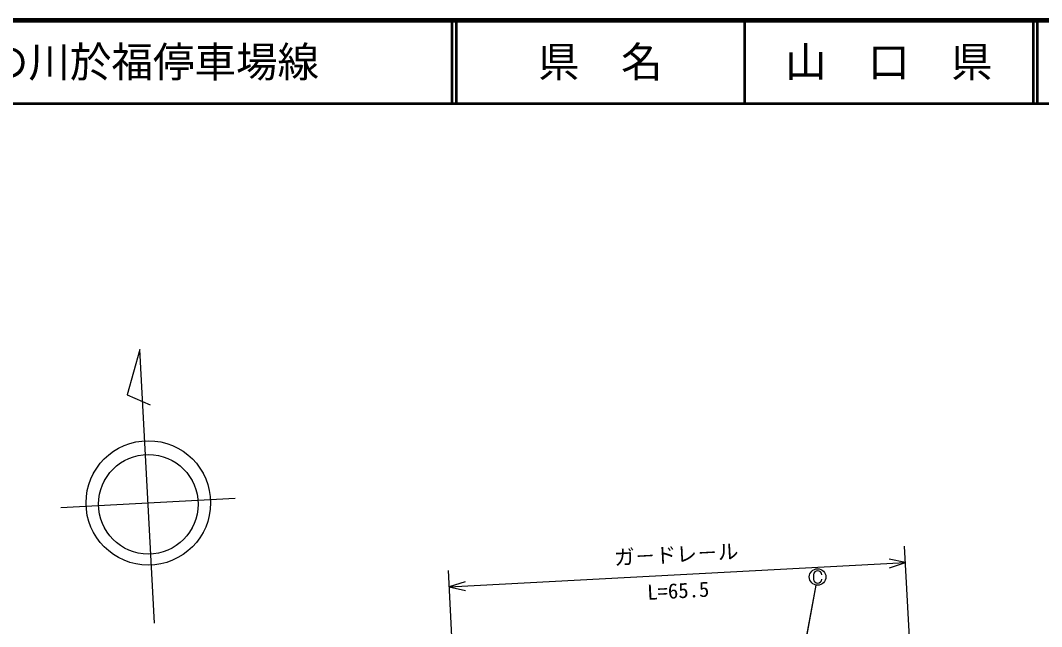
# Model space of a CAD drawing. Units: millimetres on the paper, with parts at other scales. Extents: x 40 to 680, y 20 to 380.
# Drawn here: x 245.8 to 368.8, y 307 to 380 of the extents above; entities that cross this region are included whole.
import ezdxf
from ezdxf.enums import TextEntityAlignment as Align

# ---------------------------------------------------------------- set-up
doc = ezdxf.new("R2010")
doc.units = ezdxf.units.MM
for name, color, linetype, lineweight in [('M-BGD', 7, 'Continuous', 25), ('M-STR-STRC', 7, 'Continuous', 25), ('M-TTL', 2, 'Continuous', 140), ('M-TTL-LINE', 7, 'Continuous', 50), ('作業ﾚｲﾔ1', 7, 'Continuous', 13)]:
    doc.layers.add(name, color=color, linetype=linetype, lineweight=lineweight)
doc.layers.add('M-TTL-TXT', color=7, linetype='Continuous')
doc.styles.add('@ＭＳ ゴシック', font='')
doc.styles.add('ＭＳ ゴシック', font='')
doc.styles.get('@ＭＳ ゴシック').set_extended_font_data('@MS Gothic')
doc.styles.get('ＭＳ ゴシック').set_extended_font_data('MS Gothic')

msp = doc.modelspace()

# ---------------------------------------------------------------- linework, layer by layer
at = {"layer": 'M-BGD'}
for p, q in [((260.147, 340.363), (258.63, 334.903)), ((261.907, 307.381), (260.147, 340.363)), ((258.63, 334.903), (261.379, 333.702)), ((250.649, 321.301), (271.619, 322.42))]:
    msp.add_line(p, q, dxfattribs=at)
for centre, radius in [((261.176, 321.863), 7.5), ((261.176, 321.705), 6)]:
    msp.add_circle(centre, radius, dxfattribs=at)
at = {"layer": 'M-STR-STRC'}
for p, q in [((353.93, 285.716), (352.275, 316.672)), ((352.382, 314.674), (350.425, 315.088)), ((298.973, 282.779), (297.319, 313.734)), ((297.426, 311.737), (352.382, 314.674)), ((350.48, 314.054), (352.382, 314.674)), ((341.303, 313.19), (341.303, 312.69)), ((299.327, 312.357), (297.426, 311.737)), ((297.426, 311.737), (299.382, 311.323)), ((339.122, 298.39), (341.622, 311.957))]:
    msp.add_line(p, q, dxfattribs=at)
msp.add_circle((341.803, 312.94), 1, dxfattribs=at)
for centre, start, end in [((341.803, 313.19), 0, 180), ((341.803, 312.69), 180, 0)]:
    msp.add_arc(centre, 0.5, start, end, dxfattribs=at)
at = {"layer": 'M-TTL'}
msp.add_line((680, 380), (40, 380), dxfattribs=at)
at = {"layer": 'M-TTL-LINE'}
for p, q in [((297.75, 380), (297.75, 370)), ((298.25, 380), (298.25, 370)), ((333, 380), (333, 370)), ((367.75, 380), (367.75, 370)), ((368.25, 380), (368.25, 370)), ((40, 370), (680, 370))]:
    msp.add_line(p, q, dxfattribs=at)
at = {"layer": '作業ﾚｲﾔ1'}
for p, q in [((260.147, 340.363), (258.63, 334.903)), ((261.907, 307.381), (260.147, 340.363)), ((258.63, 334.903), (261.379, 333.702)), ((250.649, 321.301), (271.619, 322.42)), ((339.122, 298.39), (341.622, 311.957))]:
    msp.add_line(p, q, dxfattribs=at)
for centre, radius in [((261.176, 321.863), 7.5), ((261.176, 321.705), 6)]:
    msp.add_circle(centre, radius, dxfattribs=at)

# ---------------------------------------------------------------- texts
at = {"layer": 'M-STR-STRC', "style": 'ＭＳ ゴシック'}
msp.add_text('ガ－ドレ－ル', height=1.833, rotation=3.059, dxfattribs=at).set_placement((324.85, 314.204), align=Align.BOTTOM_CENTER)
at = {"layer": 'M-STR-STRC', "style": '@ＭＳ ゴシック'}
msp.add_text('L=65.5', height=1.833, rotation=3.059, dxfattribs=at).set_placement((324.957, 312.207), align=Align.TOP_CENTER)
at = {"layer": 'M-TTL-TXT', "style": 'ＭＳ ゴシック'}
msp.add_text('一般県道中の川於福停車場線', height=3.666, dxfattribs=at).set_placement((216.734, 375), align=Align.MIDDLE_LEFT)
for s, p in [('県\u3000名', (315.625, 375)), ('山\u3000口\u3000県', (350.375, 375))]:
    msp.add_text(s, height=3.666, dxfattribs=at).set_placement(p, align=Align.MIDDLE_CENTER)

doc.saveas('drawing.dxf')
